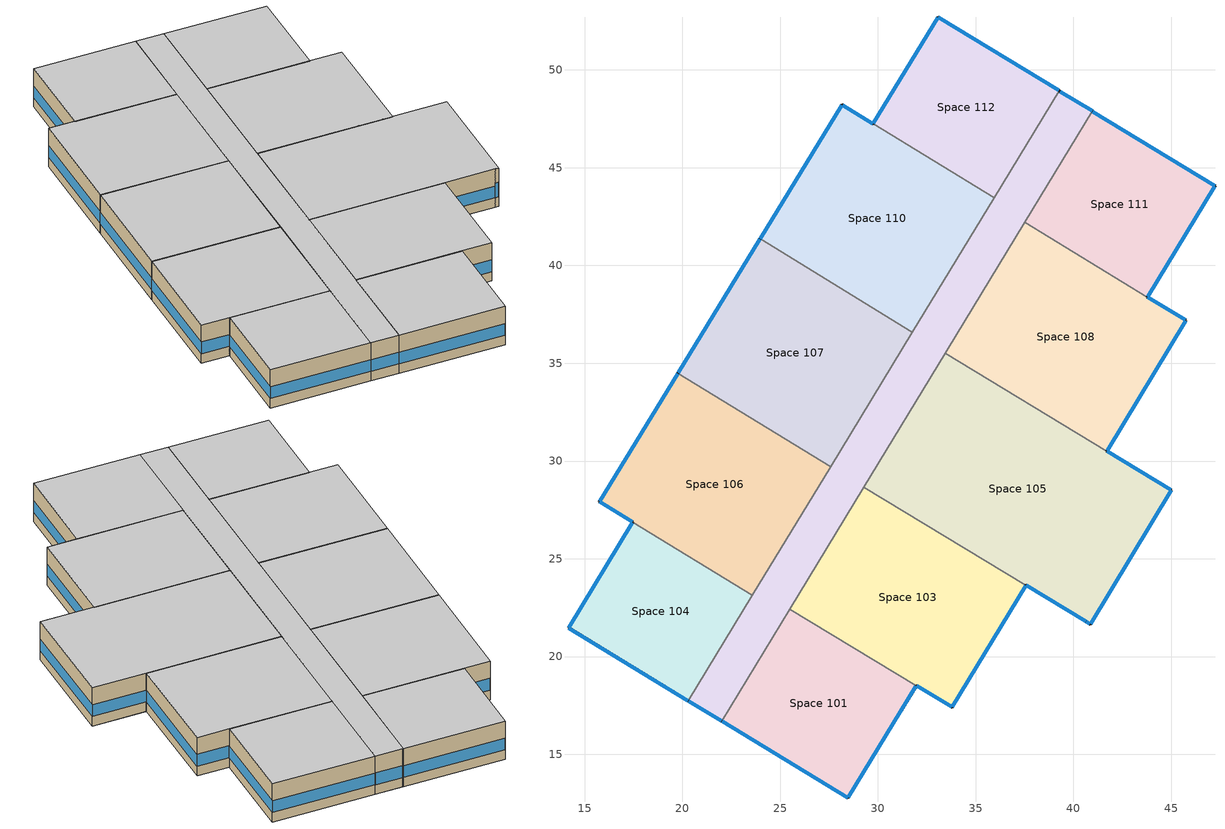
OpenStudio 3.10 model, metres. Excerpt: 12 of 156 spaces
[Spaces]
Space 101
 floor ground: 25.49,22.42 31.96,18.51 31.95,18.49 28.47,12.77 22.01,16.7 z0
 wall outside: 22.01,16.7 28.47,12.77 31.95,18.49 31.96,18.51 z0:3.05
 wall to Space 102: 25.49,22.42 22.01,16.7 z0:3.05
 wall to Space 103: 31.96,18.51 25.49,22.42 z0:3.05
 window: 22.03,16.69 28.45,12.78 / 28.48,12.79 31.94,18.47 z0.76:1.68
 ceiling to Space 201: 28.47,12.77 31.95,18.49 31.96,18.51 25.49,22.42 22.01,16.7 z3.05
Space 102
 floor ground: 39.27,48.94 40.98,47.9 33.52,35.63 33.52,35.64 33.44,35.5 22.01,16.7 20.3,17.74 z0
 wall outside: 40.97,47.89 40.98,47.9 39.31,48.91 39.27,48.94 / 20.3,17.74 22.01,16.7 z0:3.05
 wall to Space 106: 27.58,29.72 23.58,23.14 z0:3.05
 wall to Space 107: 31.76,36.59 27.58,29.72 z0:3.05
 wall to Space 110: 35.94,43.46 31.76,36.59 z0:3.05
 wall to Space 112: 39.27,48.94 35.94,43.46 z0:3.05
 wall to Space 111: 37.51,42.2 40.97,47.89 z0:3.05
 wall to Space 108: 33.52,35.63 37.51,42.2 z0:3.05
 wall to Space 109: 33.44,35.5 33.52,35.64 33.52,35.63 z0:3.05
 wall to Space 105: 29.28,28.65 33.44,35.5 z0:3.05
 wall to Space 103: 25.49,22.42 29.28,28.65 z0:3.05
 wall to Space 104: 23.58,23.14 20.3,17.74 z0:3.05
 window: 40.95,47.91 39.33,48.9 / 20.32,17.73 21.99,16.71 z0.76:1.7
 ceiling to Space 202: 22.01,16.7 33.44,35.5 33.52,35.64 33.52,35.63 40.98,47.9 39.27,48.94 20.3,17.74 z3.05
Space 103
 floor ground: 29.28,28.65 37.56,23.65 33.79,17.41 25.49,22.42 z0
 wall outside: 31.96,18.51 33.79,17.41 37.56,23.65 z0:3.05
 wall to Space 105: 37.56,23.65 29.28,28.65 z0:3.05
 window: 31.98,18.5 33.77,17.42 z0.76:1.7; 33.81,17.43 37.55,23.63 z0.76:1.68
 ceiling to Space 203: 33.79,17.41 37.56,23.65 29.28,28.65 25.49,22.42 z3.05
Space 104
 floor ground: 17.47,26.88 23.58,23.14 20.3,17.74 14.18,21.46 17.46,26.86 z0
 wall outside: 17.47,26.88 17.46,26.86 14.18,21.46 20.3,17.74 z0:3.05
 wall to Space 106: 23.58,23.14 17.47,26.88 z0:3.05
 window: 17.44,26.84 14.19,21.48 / 14.2,21.45 20.28,17.75 z0.76:1.68
 ceiling to Space 204: 20.3,17.74 23.58,23.14 17.47,26.88 17.46,26.86 14.18,21.46 z3.05
Space 105
 floor ground: 33.44,35.5 45,28.52 40.86,21.66 29.28,28.65 z0
 wall outside: 37.56,23.65 40.64,21.79 40.86,21.66 45,28.52 41.7,30.51 z0:3.05
 wall to Space 108: 41.7,30.51 33.44,35.5 z0:3.05
 window: 40.88,21.68 44.99,28.49 z0.76:1.68; 40.67,21.78 40.84,21.67 z0.76:1.9; 37.58,23.64 40.62,21.8 / 44.98,28.53 41.72,30.5 z0.76:1.69
 ceiling to Space 205: 40.86,21.66 45,28.52 33.44,35.5 29.28,28.65 z3.05
Space 106
 floor ground: 19.77,34.49 27.58,29.72 23.58,23.14 15.75,27.92 z0
 wall outside: 19.77,34.49 15.75,27.92 17.47,26.88 z0:3.05
 wall to Space 107: 27.58,29.72 19.77,34.49 z0:3.05
 window: 19.76,34.47 15.77,27.94 z0.76:1.68; 15.78,27.91 17.45,26.89 z0.76:1.7
 ceiling to Space 206: 23.58,23.14 27.58,29.72 19.77,34.49 15.75,27.92 z3.05
Space 107
 floor ground: 23.97,41.36 31.76,36.59 27.58,29.72 19.77,34.49 z0
 wall outside: 23.97,41.36 19.77,34.49 z0:3.05
 wall to Space 110: 31.76,36.59 23.97,41.36 z0:3.05
 window: 23.96,41.33 19.79,34.52 z0.76:1.68
 ceiling to Space 207: 27.58,29.72 31.76,36.59 23.97,41.36 19.77,34.49 z3.05
Space 108
 floor ground: 37.51,42.2 43.78,38.39 45.74,37.2 41.7,30.51 33.44,35.5 z0
 wall outside: 41.7,30.51 45.74,37.2 43.78,38.39 z0:3.05
 wall to Space 109: 33.52,35.63 33.44,35.5 z0:3.05
 wall to Space 111: 43.78,38.39 37.51,42.2 z0:3.05
 window: 45.72,37.21 43.8,38.37 z0.76:1.7; 41.72,30.53 45.73,37.18 z0.76:1.68
 ceiling to Space 208: 41.7,30.51 45.74,37.2 43.78,38.39 37.51,42.2 33.44,35.5 z3.05
Space 109
 floor ground: 33.52,35.64 33.52,35.63 33.44,35.5 z0
 ceiling to Space 209: 33.44,35.5 33.52,35.63 33.52,35.64 z3.05
Space 110
 floor ground: 28.17,48.22 35.94,43.46 31.76,36.59 23.97,41.36 z0
 wall outside: 29.76,47.25 28.17,48.22 23.97,41.36 z0:3.05
 wall to Space 112: 35.94,43.46 29.76,47.25 z0:3.05
 window: 28.15,48.2 23.98,41.38 z0.76:1.68; 29.73,47.26 28.19,48.2 z0.76:1.7
 ceiling to Space 210: 31.76,36.59 35.94,43.46 28.17,48.22 23.97,41.36 z3.05
Space 111
 floor ground: 40.97,47.89 47.24,44.07 43.78,38.39 37.51,42.2 z0
 wall outside: 43.78,38.39 47.24,44.07 40.97,47.89 z0:3.05
 window: 43.79,38.41 47.23,44.05 / 47.22,44.09 40.99,47.87 z0.76:1.68
 ceiling to Space 211: 43.78,38.39 47.24,44.07 40.97,47.89 37.51,42.2 z3.05
Space 112
 floor ground: 33.08,52.7 39.27,48.94 35.94,43.46 29.76,47.25 z0
 wall outside: 39.27,48.94 33.08,52.7 29.76,47.25 z0:3.05
 window: 39.24,48.95 33.1,52.69 / 33.06,52.68 29.77,47.27 z0.76:1.68
 ceiling to Space 212: 35.94,43.46 39.27,48.94 33.08,52.7 29.76,47.25 z3.05
[SizingPeriod:DesignDay] Barometric Pressure {Pa}=100893; Rain Indicator=No; Snow Indicator=No; Day of Month=21; Daylight Saving Time Indicator=No; Dry-Bulb Temperature Range Modifier Type=DefaultMultipliers
Name | Maximum Dry-Bulb Temperature {C} | Daily Dry-Bulb Temperature Range {deltaC} | Wind Speed {m/s} | Wind Direction {deg} | Sky Clearness | Month | Day Type | Humidity Condition Type | Wetbulb or DewPoint at Maximum Dry-Bulb {C} | Solar Model Indicator | ASHRAE Clear Sky Optical Depth for Beam Irradiance | ASHRAE Clear Sky Optical Depth for Diffuse Irradiance | Enthalpy at Maximum Dry-Bulb {J/kg}
Montreal Int'l Ann Htg Wind 99.6% Condns WS=>MCDB | -5.3 | 0 | 12.9 | 260 | 0 | 1 | WinterDesignDay | Wetbulb | -5.3 | ASHRAEClearSky
Montreal Int'l Ann Htg Wind 99% Condns WS=>MCDB | -7.9 | 0 | 11.5 | 260 | 0 | 1 | WinterDesignDay | Wetbulb | -7.9 | ASHRAEClearSky
Montreal Int'l Ann Clg .4% Condns DB=>MWB | 30 | 9.3 | 4.9 | 220 |  | 7 | SummerDesignDay | Wetbulb | 22.1 | ASHRAETau | 0.465 | 1.966
Montreal Int'l Ann Clg 1% Condns DB=>MWB | 28.5 | 9.3 | 4.9 | 220 |  | 7 | SummerDesignDay | Wetbulb | 21.1 | ASHRAETau | 0.465 | 1.966
Montreal Int'l Ann Clg 2% Condns DB=>MWB | 27.1 | 9.3 | 4.9 | 220 |  | 7 | SummerDesignDay | Wetbulb | 20.2 | ASHRAETau | 0.465 | 1.966
Montreal Int'l Ann Clg .4% Condns WB=>MDB | 28.1 | 9.3 | 4.9 | 220 |  | 7 | SummerDesignDay | Wetbulb | 23.2 | ASHRAETau | 0.465 | 1.966
Montreal Int'l Ann Clg 1% Condns WB=>MDB | 26.6 | 9.3 | 4.9 | 220 |  | 7 | SummerDesignDay | Wetbulb | 22.2 | ASHRAETau | 0.465 | 1.966
Montreal Int'l Ann Clg 2% Condns WB=>MDB | 25.6 | 9.3 | 4.9 | 220 |  | 7 | SummerDesignDay | Wetbulb | 21.4 | ASHRAETau | 0.465 | 1.966
Montreal Int'l Ann Clg .4% Condns DP=>MDB | 26 | 9.3 | 4.9 | 220 |  | 7 | SummerDesignDay | Dewpoint | 21.6 | ASHRAETau | 0.465 | 1.966
Montreal Int'l Ann Clg 1% Condns DP=>MDB | 25.2 | 9.3 | 4.9 | 220 |  | 7 | SummerDesignDay | Dewpoint | 20.7 | ASHRAETau | 0.465 | 1.966
Montreal Int'l Ann Clg 2% Condns DP=>MDB | 24.2 | 9.3 | 4.9 | 220 |  | 7 | SummerDesignDay | Dewpoint | 19.8 | ASHRAETau | 0.465 | 1.966
Montreal Int'l Ann Clg .4% Condns Enth=>MDB | 28.1 | 9.3 | 4.9 | 220 |  | 7 | SummerDesignDay | Enthalpy | 23 | ASHRAETau | 0.465 | 1.966 | 69300
Montreal Int'l Ann Clg 1% Condns Enth=>MDB | 26.7 | 9.3 | 4.9 | 220 |  | 7 | SummerDesignDay | Enthalpy | 23 | ASHRAETau | 0.465 | 1.966 | 65500
Montreal Int'l Ann Clg 2% Condns Enth=>MDB | 25.6 | 9.3 | 4.9 | 220 |  | 7 | SummerDesignDay | Enthalpy | 23 | ASHRAETau | 0.465 | 1.966 | 62300
[Curve:Biquadratic]
Curve Biquadratic 30: Coefficient1 Constant=0.342414; Coefficient2 x=0.034885; Coefficient3 x**2=-0.0006237; Coefficient4 y=0.00497722; Coefficient5 y**2=0.000437951; Coefficient6 x*y=-0.000728028; Minimum Value of x=17; Maximum Value of x=22; Minimum Value of y=13; Maximum Value of y=46
[Curve:Quadratic]
Name | Coefficient1 Constant | Coefficient2 x | Coefficient3 x**2 | Minimum Value of x | Maximum Value of x
Curve Quadratic 35 | 0.8 | 0.2 | 0 | 0.5 | 1.5
Curve Quadratic 36 | 1.1552 | -0.1808 | 0.0256 | 0.5 | 1.5
Curve Quadratic 37 | 0.85 | 0.15 | 0 | 0 | 1
